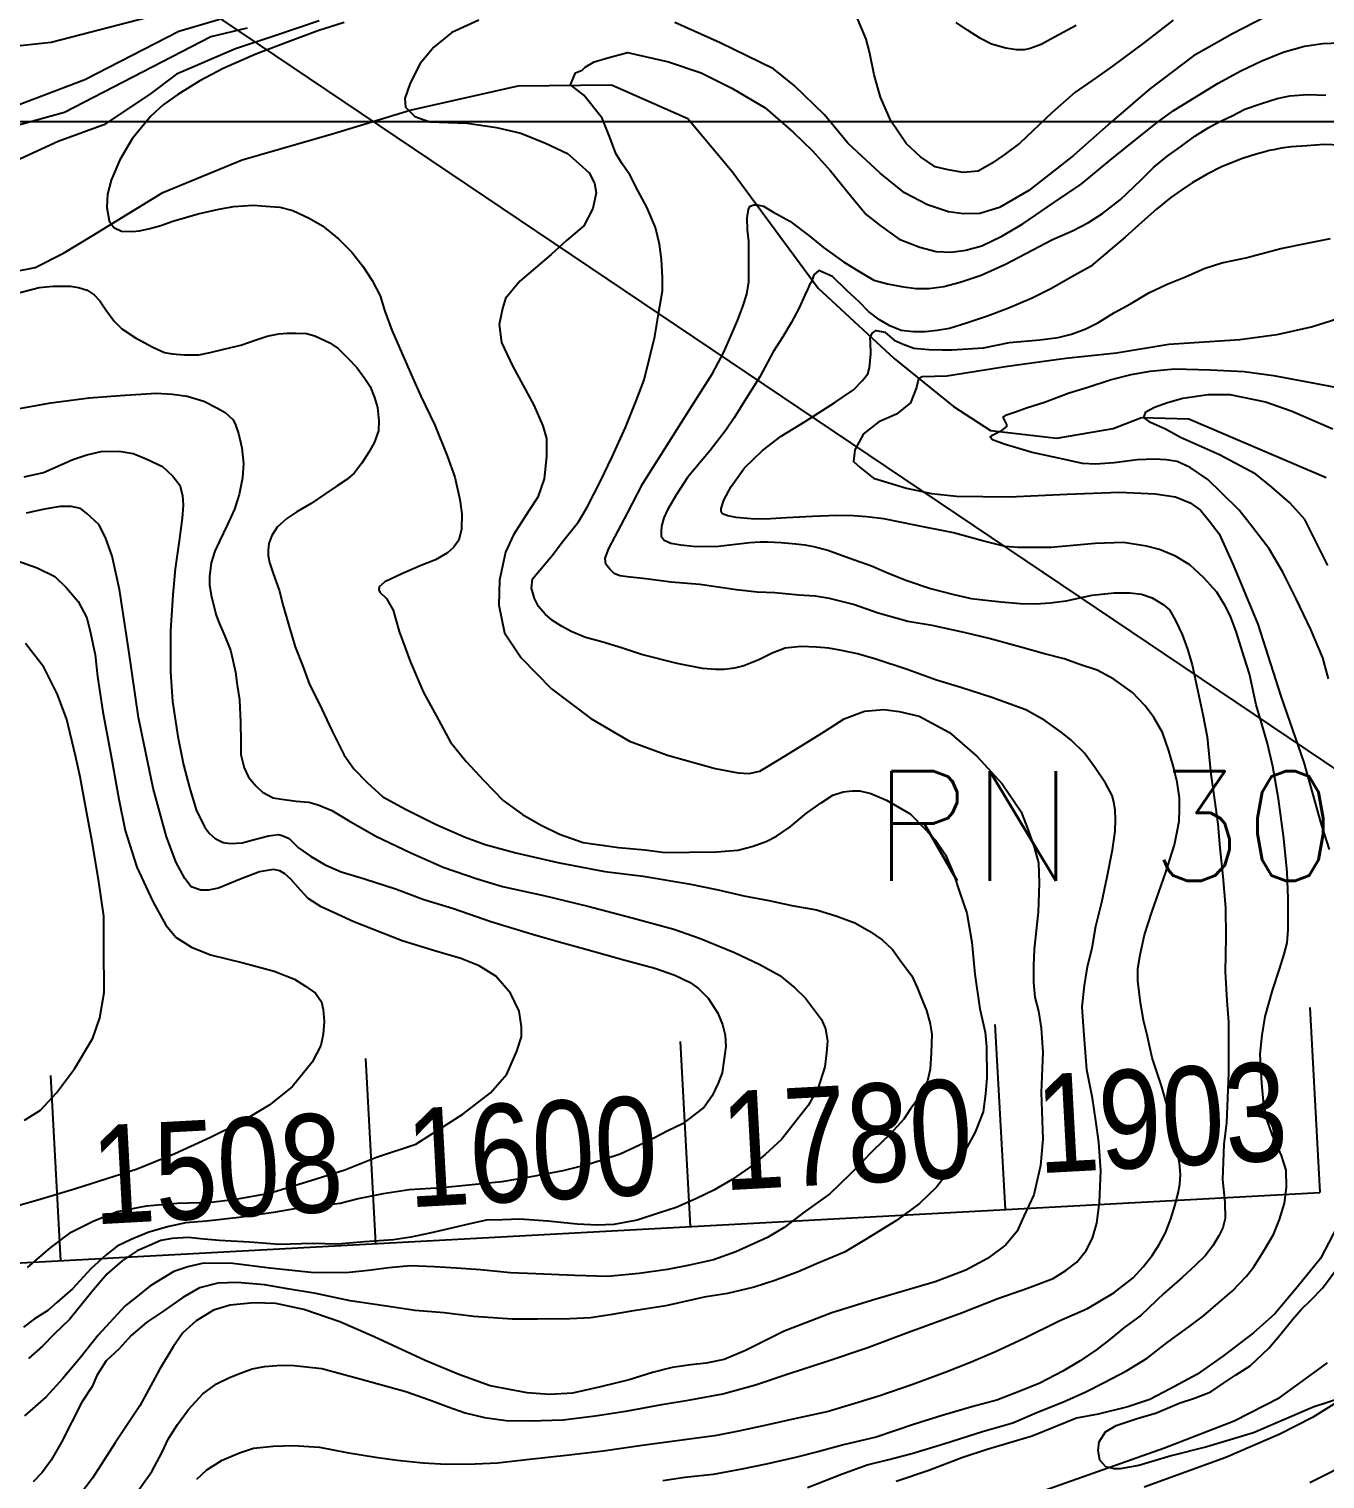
# Model space of a CAD drawing. Header units: millimetres. Extents: x 548366 to 1117317, y 7446967 to 14899125.
# Drawn here: x 552750 to 553223, y 7455919 to 7456449 of the extents above; entities that cross this region are included whole.
import ezdxf
from ezdxf.enums import TextEntityAlignment as Align

# ---------------------------------------------------------------- set-up
doc = ezdxf.new("R2010")
doc.units = ezdxf.units.MM
doc.header["$MEASUREMENT"] = 0
for name, color, linetype in [('AUTO_ESTRADA', 224, 'Continuous'), ('CURVA_INTERMEDIÁRIA', 32, 'Continuous'), ('CURVA_MESTRA', 36, 'Continuous'), ('MALHA_TM', 8, 'Continuous'), ('PONTO_REFERÊNCIA', 8, 'Continuous'), ('RADIAIS', 222, 'Continuous'), ('RIO_PERMANENTE', 4, 'Continuous')]:
    doc.layers.add(name, color=color, linetype=linetype)
doc.styles.add('ar_n', font='ARIALN.TTF', dxfattribs={"height": 30})
doc.styles.add('ROMANS', font='romans.shx')

msp = doc.modelspace()

# ---------------------------------------------------------------- linework, layer by layer
at = {"layer": 'AUTO_ESTRADA', "ltscale": 2.5}
for points in [[(552673.57, 7455721.57), (552678.36, 7455729.56), (552691.41, 7455746.73), (552705.79, 7455763.2), (552721.63, 7455776.28), (552744.56, 7455791.74), (552755.46, 7455797.58), (552769.32, 7455803.86), (552796.73, 7455813.6), (552822.12, 7455821.09), (552868.08, 7455836.07), (553076, 7455899.29), (553164.51, 7455930.46), (553189.95, 7455940.38), (553206.57, 7455948.96), (553224, 7455961.51)], [(553229.27, 7455948.34), (553218.46, 7455941.61), (553206.61, 7455935.48), (553186.84, 7455927), (553156.99, 7455916.15)]]:
    msp.add_lwpolyline(points, dxfattribs=at)
at = {"layer": 'CURVA_INTERMEDIÁRIA'}
for points, elevation in [([(552823.18, 7456453.32), (552804.48, 7456447.84), (552770.24, 7456430.22), (552733.51, 7456416.33)], 140), ([(553167.64, 7456452.02), (553156.8, 7456443.53), (553145.52, 7456435.14), (553139.6, 7456431.01), (553131.73, 7456425.56), (553123.35, 7456418.18), (553111.62, 7456407), (553105.92, 7456402.75), (553101.23, 7456399.62), (553096.42, 7456396.82), (553090.95, 7456396.38), (553085.47, 7456397.28), (553080.71, 7456398.45), (553075.35, 7456402.03), (553070.1, 7456406.96), (553064.51, 7456415.24), (553060.72, 7456423.86), (553058.48, 7456432.03), (553056.7, 7456440.42), (553055.47, 7456445.09), (553052.34, 7456452.58)], 110), ([(552829.51, 7456449.06), (552816.2, 7456445.84), (552762.73, 7456418.2), (552736.58, 7456411.05)], 130), ([(552855.77, 7456451.7), (552839.92, 7456446.37), (552825.15, 7456441.45), (552803.6, 7456432.23), (552793.75, 7456424.84), (552777.12, 7456413.77), (552760.5, 7456407.62), (552738.95, 7456397.77)], 120), ([(552864.83, 7456451.13), (552855.22, 7456448.12), (552845.16, 7456444.33), (552832.65, 7456439.53), (552820.69, 7456434.28), (552812.19, 7456429.81), (552804.15, 7456424.89), (552798.76, 7456421), (552794.29, 7456416.97), (552787.47, 7456408.69), (552783, 7456400.96), (552779.77, 7456393.55), (552778.52, 7456388.42), (552778.18, 7456383.6), (552779.07, 7456378.67), (552780.75, 7456376.2), (552783.54, 7456374.96), (552787.57, 7456374.74), (552790.14, 7456375.07), (552793.96, 7456375.84), (552797.98, 7456376.96), (552802.34, 7456378.52), (552811.62, 7456381.2), (552819.11, 7456382.99), (552824.58, 7456383.88), (552831.6, 7456384.46), (552836.26, 7456384.1), (552841.36, 7456383.66), (552846.11, 7456382.4), (552852.11, 7456379.65), (552856.92, 7456376.85), (552862.95, 7456372.03), (552867.68, 7456367.2), (552871.71, 7456362.1), (552875.12, 7456356.91), (552877.98, 7456351.28), (552879.77, 7456345.64), (552882.27, 7456338.75), (552889.79, 7456321.51), (552892.92, 7456314.67), (552897.94, 7456304.04), (552902.52, 7456292.84), (552905.31, 7456285), (552907.09, 7456276.94), (552907.83, 7456271.7), (552907.72, 7456266.1), (552906.71, 7456262.07), (552904.8, 7456259.39), (552902.68, 7456257.48), (552898.21, 7456254.91), (552892.62, 7456252.67), (552885.91, 7456249.76), (552879.75, 7456246.84), (552877.63, 7456245.05), (552877.52, 7456243.93), (552877.96, 7456243.04), (552880.31, 7456240.8), (552882.76, 7456236.54), (552885.02, 7456228.74), (552889.15, 7456217.43), (552893.83, 7456206.46), (552898.52, 7456197.96), (552903.7, 7456188.25), (552909.39, 7456181.2), (552915.87, 7456174.27), (552922.91, 7456166.99), (552930.06, 7456161.85), (552936.54, 7456158.05), (552943.58, 7456154.69), (552952.19, 7456151.56), (552965.05, 7456149.78), (552974.66, 7456148.89), (552982.07, 7456147.98), (552990.91, 7456148.1), (553000.86, 7456148.21), (553008.68, 7456148.88), (553014.28, 7456150.23), (553019.2, 7456152.13), (553022.72, 7456153.95), (553027.76, 7456157.31), (553033.68, 7456162.35), (553039.05, 7456166.15), (553043.3, 7456168.95), (553047.1, 7456170.18), (553050.34, 7456170.52), (553053.14, 7456170.52), (553057.16, 7456169.51), (553062.97, 7456167.05), (553071.63, 7456162.06), (553076.99, 7456156.58), (553080.9, 7456152.33), (553084.48, 7456147.07), (553087.38, 7456140.25), (553089.73, 7456133.21), (553092.3, 7456125.83), (553094.09, 7456115.22), (553095.21, 7456103.48), (553096.99, 7456090.85), (553099, 7456082.35), (553099.45, 7456076.98), (553099.55, 7456065.71), (553099.1, 7456059.79), (553098.2, 7456053.3), (553095.3, 7456045.81), (553091.72, 7456039.11), (553087.47, 7456033.86), (553081.16, 7456025.75), (553075.01, 7456019.72), (553066.62, 7456013.58), (553054.88, 7456006.41), (553047.62, 7456001.93), (553037.33, 7455997.78), (553030.63, 7455994.86), (553022.13, 7455991.61), (553014.67, 7455989.21), (553004.9, 7455986.95), (552996.31, 7455985.61), (552982.36, 7455982.36), (552969.76, 7455980.38), (552961.97, 7455979.04), (552954.89, 7455978.05), (552947.26, 7455977.64), (552935.45, 7455977.51), (552926.28, 7455977.5), (552912.2, 7455978.5), (552901.37, 7455979.87), (552890.85, 7455980.72), (552879.44, 7455982.37), (552867.08, 7455984.16), (552854.55, 7455986.94), (552844.15, 7455988.6), (552835.76, 7455990.04), (552825.82, 7455990.85), (552818.75, 7455990.67), (552812.11, 7455988.91), (552806.03, 7455985.39), (552798.66, 7455980.27), (552792.87, 7455976.36), (552787.14, 7455971.53), (552782.78, 7455966.71), (552778.03, 7455962.27), (552774.62, 7455956.96), (552772.81, 7455952.93), (552769.1, 7455947.21), (552761.66, 7455932.55), (552757.93, 7455925.97), (552754.64, 7455921.51), (552751.34, 7455918.11)], 110), ([(553132.21, 7456450.07), (553124.23, 7456445.73), (553119.37, 7456443.12), (553115.37, 7456441.65), (553113.31, 7456441.16), (553110.45, 7456441.16), (553106.46, 7456441.77), (553101.25, 7456443.25), (553097.25, 7456445.25), (553092.57, 7456448.3), (553088.4, 7456451.17)], 120), ([(552788.34, 7455912.94), (552794.68, 7455921.87), (552798.42, 7455928.91), (552800.58, 7455933.65), (552803.98, 7455939.02), (552808.1, 7455944.47), (552813.29, 7455950.2), (552818.3, 7455953.86), (552822.96, 7455956.19), (552826.99, 7455957.8), (552831.28, 7455959.41), (552835.85, 7455960.21), (552841.94, 7455960.75), (552846.67, 7455960.56), (552856.7, 7455959.49), (552871.11, 7455955.64), (552887.41, 7455951.08), (552896.07, 7455948.04), (552902.9, 7455945.53), (552909.07, 7455943.3), (552916.15, 7455941.6), (552924.1, 7455940.52), (552932.87, 7455940.43), (552944.87, 7455940.79), (552956.51, 7455942.22), (552968.5, 7455944.01), (552980.95, 7455946.33), (552991.2, 7455948.06), (553003.2, 7455950.21), (553015.15, 7455953.52), (553027.37, 7455957.72), (553040.93, 7455962.1), (553055.81, 7455967.04), (553071.03, 7455972.77), (553090.38, 7455979.87), (553103.55, 7455985.04), (553114.42, 7455988.78), (553123.74, 7455992.39), (553128.4, 7455995.29), (553132.46, 7455998.35), (553135.86, 7456002.63), (553138.16, 7456007.12), (553139.69, 7456012.6), (553140.68, 7456020.17), (553141.22, 7456031.68), (553140.46, 7456042.17), (553139.36, 7456049.96), (553138.15, 7456058.18), (553136.07, 7456068.6), (553134.97, 7456082.84), (553134.42, 7456091.62), (553135.19, 7456099.41), (553136.28, 7456106.21), (553138.04, 7456113.12), (553139.36, 7456121.02), (553141.57, 7456129.77), (553143.54, 7456139.1), (553145.41, 7456148.98), (553146.4, 7456155.78), (553146.62, 7456160.06), (553146.4, 7456163.46), (553145.96, 7456166.43), (553145.3, 7456168.84), (553142.87, 7456173.32), (553139.15, 7456178.91), (553135.2, 7456184.29), (553130.27, 7456189.12), (553126.76, 7456191.97), (553120.73, 7456196.14), (553113.82, 7456200.09), (553101.43, 7456204.59), (553090.03, 7456208.22), (553081.21, 7456210.91), (553070.46, 7456214.76), (553059.06, 7456218.6), (553052.37, 7456220.57), (553046.56, 7456221.78), (553041.85, 7456222.66), (553037.35, 7456222.99), (553031.69, 7456223.2), (553025.99, 7456222.54), (553021.16, 7456220.78), (553016.34, 7456218.36), (553010.85, 7456216.17), (553007.45, 7456215.29), (553003.61, 7456214.85), (553000.54, 7456214.85), (552995.72, 7456215.18), (552986.51, 7456217.04), (552973.46, 7456220.23), (552966.55, 7456222.64), (552959.02, 7456224.87), (552952.99, 7456226.52), (552947.73, 7456228.72), (552944.22, 7456230.69), (552940.93, 7456232.67), (552938.3, 7456234.98), (552935.89, 7456237.83), (552934.36, 7456240.8), (552933.26, 7456244.53), (552933.7, 7456247.93), (552936.34, 7456251.12), (552940.84, 7456256.39), (552945.01, 7456261.88), (552950.52, 7456268.78), (552953.59, 7456274.16), (552958.53, 7456283.6), (552962.81, 7456292.5), (552967.64, 7456303.15), (552971.49, 7456312.98), (552974.45, 7456320.55), (552976.54, 7456329.01), (552978.29, 7456336.48), (552979.62, 7456344.7), (552981.16, 7456353.16), (552981.16, 7456357.99), (552980.83, 7456364.58), (552980.07, 7456370.18), (552978.53, 7456376.22), (552975.47, 7456383.69), (552972.29, 7456389.51), (552969.2, 7456395.53), (552966.46, 7456399.49), (552964.05, 7456403.33), (552961.97, 7456408.94), (552959.05, 7456416.14), (552952.35, 7456424.62), (552947.54, 7456428.31), (552949.39, 7456432.74), (552951.79, 7456433.66), (552952.9, 7456434.77), (552956.23, 7456436.8), (552961.22, 7456438.27), (552968.34, 7456440.17), (552983.32, 7456436.72), (552995.31, 7456432.69), (553006.49, 7456427.19), (553018.6, 7456420), (553028.89, 7456411.04), (553035.92, 7456404.29), (553042.5, 7456396.93), (553050.3, 7456387.3), (553055.56, 7456381.04), (553060.61, 7456376.97), (553067.62, 7456372.03), (553075.07, 7456369.06), (553081.1, 7456367.52), (553086.58, 7456367.3), (553091.96, 7456367.96), (553097.73, 7456369.5), (553105.08, 7456373.12), (553112.75, 7456377.62), (553123.93, 7456385.3), (553134.02, 7456392.1), (553144.62, 7456400.87), (553154.57, 7456408.94), (553161.81, 7456414.65), (553167.62, 7456418.82), (553176.49, 7456424.3), (553184.06, 7456428.91), (553192.28, 7456433.51), (553200.06, 7456437.13), (553207.81, 7456440.35), (553215.59, 7456442.54), (553222.28, 7456443.42), (553228.41, 7456443.74)], 90), ([(552811.05, 7455919.08), (552814.72, 7455922.48), (552820.28, 7455926.05), (552826.72, 7455928.74), (552831.73, 7455930.35), (552838.99, 7455931.15), (552846.24, 7455931.33), (552855.89, 7455930.71), (552865.92, 7455928.83), (552876.31, 7455927.13), (552884.19, 7455926.06), (552893.68, 7455924.99), (552902.18, 7455924.54), (552912.75, 7455924.72), (552920.89, 7455925.05), (552931.44, 7455926.26), (552947.11, 7455927.96), (552959.46, 7455929.48), (552973.7, 7455931.45), (552989.19, 7455933.6), (553000.94, 7455935.12), (553009.02, 7455936.73), (553018.68, 7455938.78), (553028.42, 7455940.96), (553041.32, 7455943.8), (553051.43, 7455946.86), (553060.11, 7455949.46), (553072.16, 7455953.61), (553084.38, 7455958.19), (553093.61, 7455961.87), (553102.75, 7455965.71), (553113.18, 7455970.61), (553126.05, 7455976.91), (553136.36, 7455981.38), (553145.93, 7455987.1), (553153.04, 7455992.62), (553156.62, 7455996.62), (553159.91, 7456000.76), (553162.46, 7456004.8), (553164.8, 7456009.05), (553166.81, 7456014.15), (553168.19, 7456018.93), (553169.47, 7456023.57), (553170.11, 7456026.87), (553170.32, 7456030.38), (553169.89, 7456034.63), (553168.72, 7456040.47), (553167.34, 7456048.66), (553163.3, 7456062.69), (553160, 7456073), (553158.27, 7456080.73), (553156.78, 7456086.69), (553155.72, 7456093.07), (553154.77, 7456101.15), (553154.77, 7456105.61), (553155.62, 7456110.61), (553157.1, 7456117.84), (553159.78, 7456126.22), (553164.99, 7456140.79), (553168.07, 7456150.79), (553169.13, 7456155.68), (553169.77, 7456159.41), (553169.98, 7456163.66), (553169.98, 7456167.91), (553169.14, 7456173.63), (553167.75, 7456179.27), (553166.06, 7456185.12), (553163.72, 7456191.82), (553160.53, 7456197.24), (553157.34, 7456201.5), (553152.78, 7456206.39), (553145.98, 7456211.28), (553139.87, 7456214.52), (553133.49, 7456216.65), (553127.86, 7456218.67), (553120.64, 7456220.58), (553112.03, 7456222.92), (553100.45, 7456226.12), (553091.31, 7456228.35), (553079.67, 7456230.83), (553070.74, 7456232.32), (553059.9, 7456235.4), (553050.87, 7456238.49), (553042.16, 7456240.72), (553036.9, 7456241.6), (553030.95, 7456242.02), (553022.13, 7456242.87), (553015.75, 7456243.09), (553008.1, 7456243.94), (552994.71, 7456245.85), (552984.3, 7456246.7), (552975, 7456247.91), (552968.3, 7456248.66), (552965.54, 7456248.97), (552963.52, 7456249.83), (552961.93, 7456251.42), (552960.44, 7456253.23), (552960.23, 7456255.47), (552961.51, 7456258.98), (552968.32, 7456271.86), (552973.95, 7456282.71), (552983.55, 7456298.01), (552990.88, 7456309.5), (552999.39, 7456322.91), (553003.48, 7456330.76), (553006.14, 7456336.62), (553008.69, 7456342.47), (553010.49, 7456347.36), (553011.88, 7456351.94), (553012.62, 7456356.41), (553012.62, 7456362.15), (553012.63, 7456371.31), (553012.2, 7456375.35), (553012.1, 7456379.69), (553012.53, 7456382.89), (553013.17, 7456384.06), (553014.44, 7456384.48), (553015.72, 7456384.48), (553018.05, 7456384.05), (553021.45, 7456382.03), (553027.61, 7456378.51), (553034.63, 7456373.3), (553039.87, 7456368.99), (553047.2, 7456363.66), (553052.62, 7456360.47), (553058.36, 7456357.06), (553063.35, 7456355.68), (553068.45, 7456354.72), (553073.65, 7456353.97), (553078.43, 7456353.97), (553083.85, 7456354.71), (553089.8, 7456356.31), (553097.56, 7456358.86), (553106.38, 7456362.9), (553116.37, 7456368.1), (553123.35, 7456371.75), (553131.1, 7456375.15), (553136.74, 7456378.02), (553141.84, 7456381.42), (553148.21, 7456386.31), (553155.86, 7456393.54), (553160.43, 7456398.11), (553165.32, 7456402.15), (553170.77, 7456406.14), (553175.55, 7456409.65), (553180.44, 7456412.62), (553184.16, 7456414.75), (553189.15, 7456416.98), (553193.83, 7456419.42), (553199.56, 7456421.44), (553205.62, 7456423.35), (553210.18, 7456424.31), (553216.66, 7456424.84), (553223.33, 7456424.63)], 80), ([(553231.49, 7456406.24), (553222.73, 7456406.55), (553216.43, 7456406.09), (553210.82, 7456405.68), (553207.05, 7456405.18), (553204.4, 7456404.67), (553202.67, 7456404.36), (553201.55, 7456403.95), (553197.98, 7456403.04), (553192.99, 7456401.41), (553185.24, 7456398.35), (553180.05, 7456395.7), (553174.54, 7456392.53), (553170.77, 7456389.99), (553166.8, 7456387.23), (553161.5, 7456382.95), (553156.2, 7456378.15), (553150.08, 7456372.75), (553144.61, 7456368.08), (553137.48, 7456361.96), (553130.65, 7456358.29), (553123.21, 7456354.01), (553116.07, 7456350.44), (553107.21, 7456346.66), (553099.87, 7456343.81), (553092.12, 7456341.26), (553085.93, 7456339.31), (553081.44, 7456338.6), (553077.16, 7456338.09), (553072.78, 7456338.19), (553068.29, 7456338.6), (553064.21, 7456340.3), (553060.39, 7456342.52), (553056.31, 7456345.6), (553053.1, 7456348.93), (553048.31, 7456353.32), (553043.27, 7456358.36), (553038.17, 7456360.51), (553036.44, 7456358.91), (553035.37, 7456356.17), (553034.76, 7456355.36), (553034.15, 7456353.83), (553033.13, 7456351.58), (553030.99, 7456346.89), (553028.13, 7456341.48), (553025.07, 7456336.37), (553021.5, 7456330.86), (553016.69, 7456321.7), (553011.69, 7456313.74), (553007.3, 7456306.7), (553004.24, 7456302.21), (552998.53, 7456294.75), (552990.25, 7456284.88), (552986.27, 7456278.76), (552983.01, 7456273.14), (552981.68, 7456270.18), (552980.76, 7456267.12), (552980.66, 7456265.08), (552980.66, 7456263.54), (552981.78, 7456262.01), (552984.22, 7456260.99), (552987.79, 7456260.38), (552992.38, 7456259.87), (552997.07, 7456259.77), (553001.55, 7456259.87), (553007.77, 7456260.58), (553012.97, 7456261.19), (553016.75, 7456261.5), (553019.5, 7456261.5), (553024.49, 7456261.19), (553029.79, 7456260.68), (553033.06, 7456260.37), (553036.32, 7456259.76), (553041.52, 7456258.43), (553049.15, 7456255.56), (553057.41, 7456252.7), (553063.93, 7456249.85), (553070.35, 7456247.29), (553079.01, 7456244.44), (553087.47, 7456242.19), (553093.85, 7456240.74), (553099.15, 7456240.13), (553104.86, 7456239.51), (553111.69, 7456238.9), (553117.5, 7456238.8), (553122.7, 7456239.21), (553128.51, 7456239.92), (553138.09, 7456241.96), (553146.04, 7456242.78), (553151.85, 7456242.78), (553156.03, 7456242.37), (553159.91, 7456240.94), (553163.98, 7456238.59), (553166.33, 7456236.55), (553168.41, 7456232.93), (553170.96, 7456227.63), (553172.89, 7456222.22), (553174.52, 7456216.5), (553176.25, 7456208.65), (553178.5, 7456198.38), (553180.03, 7456190.21), (553181.35, 7456176.54), (553182.67, 7456167.16), (553183.91, 7456158.3), (553184.72, 7456149.63), (553185.74, 7456139.22), (553186.76, 7456127.7), (553186.86, 7456117.09), (553186.66, 7456104.34), (553187.27, 7456093.93), (553187.88, 7456085.98), (553187.88, 7456077.31), (553187.88, 7456067.31), (553187.47, 7456058.25), (553187.06, 7456049.28), (553186.15, 7456041.43), (553185.84, 7456034.9), (553185.64, 7456028.58), (553186.45, 7456020.25), (553186.55, 7456014.24), (553185.74, 7456010.87), (553184.31, 7456007.92), (553182.07, 7456004.25), (553179.32, 7456000.68), (553175.75, 7455997.22), (553170.86, 7455992.73), (553164.24, 7455986.93), (553155.88, 7455978.99), (553149.63, 7455974.32), (553144.63, 7455970.24), (553139.73, 7455966.46), (553133.61, 7455962.27), (553127.38, 7455958.48), (553118.91, 7455954.19), (553111.97, 7455951.32), (553103.2, 7455947.95), (553094.13, 7455945.44), (553083.22, 7455942.27), (553072.74, 7455938.99), (553059.13, 7455934.43), (553047.22, 7455931.57), (553037.91, 7455929.06), (553029.7, 7455926.98), (553018.96, 7455924.57), (553010.09, 7455922.69), (552999.62, 7455920.81), (552989.28, 7455919.7), (552981.31, 7455918.44)], 70), ([(553098.3, 7456332.33), (553107.9, 7456334.21), (553118.88, 7456335.21), (553125.64, 7456336.09), (553130.52, 7456337.31), (553135.73, 7456339.2), (553140.05, 7456341.42), (553146.15, 7456345.19), (553152.03, 7456348.41), (553158.79, 7456352.4), (553165.42, 7456355.56), (553172.07, 7456358.22), (553178.94, 7456361.22), (553185.37, 7456363.32), (553194.13, 7456365.21), (553206.88, 7456368.53), (553216.52, 7456370.53), (553225.03, 7456372.21)], 60), ([(552745.65, 7456352.21), (552753.47, 7456354.36), (552758.66, 7456354.85), (552764.92, 7456354.84), (552767.85, 7456354.35), (552771.08, 7456353.36), (552773.62, 7456351.7), (552775.67, 7456349.44), (552777.82, 7456346.2), (552780.85, 7456341.98), (552783.65, 7456339.19), (552788.63, 7456335.95), (552794.99, 7456332.52), (552799.29, 7456330.65), (552802.12, 7456330.16), (552806.62, 7456329.77), (552809.75, 7456329.76), (552811.8, 7456329.76), (552816.01, 7456330.64), (552821, 7456331.82), (552827.16, 7456333.28), (552832.74, 7456335.24), (552836.8, 7456336.62), (552841, 7456337.4), (552844.04, 7456337.69), (552847.26, 7456337.69), (552851.17, 7456337.49), (552854.21, 7456336.7), (552859.68, 7456334.15), (552862.71, 7456332), (552866.13, 7456328.66), (552869.55, 7456325.13), (552872.38, 7456321.12), (552874.44, 7456318.18), (552875.99, 7456314.18), (552877.06, 7456310.46), (552877.55, 7456305.65), (552877.45, 7456301.93), (552875.88, 7456297.62), (552873.92, 7456294.19), (552871.38, 7456290.17), (552868.54, 7456286.55), (552865.8, 7456284.2), (552862.28, 7456281.85), (552857.78, 7456278.81), (552852.79, 7456275.48), (552847.6, 7456272.34), (552843.95, 7456270.01), (552840.43, 7456266.77), (552838.47, 7456263.74), (552837.39, 7456260.89), (552837.19, 7456258.35), (552837.19, 7456256.39), (552837.58, 7456253.84), (552838.95, 7456249.82), (552841.09, 7456243.84), (552842.55, 7456238.06), (552844.62, 7456230.84), (552847.05, 7456223.1), (552849.78, 7456216.04), (552852.22, 7456209.38), (552855.73, 7456202.33), (552860.44, 7456192.47), (552864.92, 7456183.56), (552868.44, 7456178.57), (552873.23, 7456173.57), (552878.99, 7456168.29), (552887.3, 7456163.79), (552898.45, 7456158.21), (552909.09, 7456153.56), (552916.43, 7456150.83), (552927.58, 7456147.8), (552942.94, 7456144.28), (552960.06, 7456141.06), (552974.05, 7456139.3), (552990.76, 7456136.54), (553001.42, 7456134.29), (553010.81, 7456132.14), (553019.91, 7456130.38), (553028.32, 7456128.62), (553037.32, 7456127.06), (553044.8, 7456124.76), (553051.35, 7456122.31), (553056.73, 7456119.18), (553061.33, 7456116.05), (553065.14, 7456112.53), (553068.47, 7456107.93), (553072.18, 7456102.94), (553074.14, 7456098.64), (553076.09, 7456093.75), (553077.56, 7456090.23), (553078.83, 7456085.33), (553079.51, 7456081.53), (553079.22, 7456074.78), (553078.92, 7456068.81), (553077.95, 7456064.51), (553075.01, 7456058.74), (553071.68, 7456054.34), (553069.23, 7456050.52), (553064.24, 7456045.14), (553058.04, 7456039.11), (553049.52, 7456030.41), (553042.28, 7456023.28), (553032.89, 7456016.61), (553025.56, 7456011.02), (553019.53, 7456007.36), (553007.95, 7456002.15), (552999.71, 7455999.2), (552991.02, 7455997.23), (552982.96, 7455995.68), (552972.62, 7455994.21), (552961.05, 7455993.12), (552949.12, 7455993.41), (552934.93, 7455994.03), (552925.62, 7455994.48), (552914.71, 7455995.52), (552905.94, 7455996.15), (552897.88, 7455996.6), (552889.11, 7455996.95), (552881.23, 7455996.24), (552873.8, 7455995.34), (552866.68, 7455994.52), (552858.57, 7455994.41), (552852.82, 7455994.6), (552837.73, 7455996.13), (552824.2, 7455997.85), (552813.47, 7455997.92), (552807.74, 7455996.66), (552802.63, 7455994.87), (552798.69, 7455992.46), (552793.86, 7455989.51), (552788.76, 7455985.39), (552784.94, 7455982.34), (552775.05, 7455971.72), (552768.56, 7455963.54), (552762.19, 7455955.89), (552756.05, 7455949.12), (552748.15, 7455942.22)], 120), ([(553034.06, 7455916.04), (553046.53, 7455920.9), (553055.82, 7455924.27), (553063.25, 7455926.15), (553072.2, 7455928.48), (553084.26, 7455932.14), (553098.02, 7455936.48), (553109.01, 7455939.71), (553118.63, 7455943.76), (553127.62, 7455947.33), (553135.72, 7455951), (553142.38, 7455954.34), (553150.6, 7455958.68), (553158.15, 7455963.24), (553165.36, 7455968.89), (553173.78, 7455975.09), (553178.72, 7455978.73), (553184.04, 7455983.38), (553189.14, 7455987.7), (553194.46, 7455993.25), (553197.12, 7455996.68), (553200.67, 7456002.45), (553204.32, 7456008.43), (553206.43, 7456013.87), (553208.31, 7456019.86), (553208.97, 7456025.62), (553208.88, 7456031.93), (553207.22, 7456037.26), (553203.78, 7456044.91), (553201.78, 7456050.57), (553200.67, 7456055.67), (553200, 7456063.66), (553199.45, 7456074.31), (553200.11, 7456081.3), (553201.22, 7456088.05), (553203.88, 7456097.59), (553206.43, 7456105.36), (553208.2, 7456110.79), (553209.2, 7456115.01), (553209.64, 7456119.67), (553209.64, 7456131.21), (553209.31, 7456140.75), (553208.09, 7456153.07), (553206.09, 7456167.61), (553203.99, 7456179.37), (553202.1, 7456187.8), (553199.88, 7456195.33), (553197.99, 7456201.88), (553195.45, 7456213.2), (553193.56, 7456219.3), (553190.57, 7456228.74), (553188.46, 7456234.51), (553186.65, 7456238.02), (553183.54, 7456243.02), (553178.78, 7456248.24), (553173.68, 7456253.01), (553168.47, 7456256.23), (553162.59, 7456258.67), (553157.93, 7456259.89), (553149.51, 7456261.23), (553139.09, 7456260.78), (553123.12, 7456259.34), (553116.28, 7456259.35), (553110.96, 7456259.35), (553106.3, 7456259.79), (553098.54, 7456261.68), (553087.45, 7456264.68), (553073.26, 7456267.57), (553061.95, 7456269.79), (553055.67, 7456270.59), (553050.9, 7456270.93), (553044.8, 7456271.04), (553035.93, 7456270.71), (553026.39, 7456270.26), (553018.68, 7456269.72), (553013.53, 7456269.82), (553007.99, 7456270.38), (553004.99, 7456270.93), (553003, 7456271.71), (553002.55, 7456272.6), (553002.55, 7456273.6), (553003.55, 7456276.6), (553006.22, 7456281.59), (553011.07, 7456288.51), (553017.64, 7456294.81), (553024.43, 7456300), (553033.19, 7456305.44), (553044.06, 7456312.32), (553050.94, 7456316.98), (553054.15, 7456320.31), (553056.15, 7456322.86), (553056.71, 7456324.97), (553057.18, 7456330.07), (553057.05, 7456334.39), (553056.93, 7456335.99), (553057.67, 7456337.71), (553059.15, 7456338.58), (553062.36, 7456338.08), (553065.69, 7456335.12), (553069.02, 7456333.65), (553072.97, 7456332.17), (553078.4, 7456331.67), (553083.22, 7456331.55), (553086.8, 7456331.55), (553098.3, 7456332.33)], 60), ([(553224.39, 7456211.44), (553222.29, 7456219.04), (553217.85, 7456229.45), (553212.59, 7456240.68), (553207.69, 7456250.39), (553202.63, 7456258.88), (553196.55, 7456266.84), (553191.76, 7456273.04), (553185.11, 7456279.47), (553180.32, 7456284.15), (553173.83, 7456288.64), (553169.04, 7456290.75), (553165.07, 7456291.34), (553160.75, 7456291.69), (553154.44, 7456291.34), (553146.02, 7456290.29), (553139.25, 7456289.82), (553134.46, 7456290.05), (553127.45, 7456291.58), (553116.12, 7456294.03), (553105.92, 7456297.1), (553101.59, 7456298.74), (553100.78, 7456299.67), (553101.59, 7456300.37), (553103, 7456301.19), (553105.1, 7456302.13), (553106.85, 7456303.53), (553106.85, 7456304.35), (553106.15, 7456305.75), (553105.57, 7456306.92), (553106.74, 7456307.86), (553110.01, 7456308.91), (553114.1, 7456310.43), (553120.64, 7456312.42), (553129.64, 7456315.81), (553136.06, 7456317.8), (553144.59, 7456320.6), (553152.3, 7456322.59), (553159.28, 7456323.78), (553168.16, 7456324.6), (553181.24, 7456324.24), (553193.51, 7456323.66), (553204.25, 7456322.25), (553217.92, 7456319.67), (553231.35, 7456317.1)], 40), ([(552744.27, 7456309.72), (552757.74, 7456312.19), (552771.73, 7456314.05), (552783.08, 7456314.93), (552796.19, 7456315.71), (552802.15, 7456315.41), (552807.53, 7456314.62), (552813.69, 7456312.76), (552818.44, 7456310.38), (552821.37, 7456308.62), (552824.3, 7456305.97), (552825.18, 7456304.21), (552826.25, 7456300.97), (552827.52, 7456295.78), (552828.1, 7456290.09), (552827.71, 7456284.8), (552826.53, 7456278.72), (552824.85, 7456273.36), (552822.2, 7456267.58), (552819.36, 7456261.7), (552817.69, 7456258.07), (552816.32, 7456253.76), (552815.73, 7456248.76), (552815.72, 7456245.62), (552816.4, 7456241.41), (552818.15, 7456234.65), (552819.03, 7456232.4), (552821.27, 7456227.01), (552823.32, 7456221.82), (552824.2, 7456218.19), (552825.17, 7456213.78), (552825.85, 7456209.08), (552826.62, 7456203.79), (552827, 7456195.56), (552827.18, 7456188.4), (552827.17, 7456183.75), (552828.34, 7456178.86), (552829.99, 7456175.53), (552832.73, 7456172.2), (552835.07, 7456169.95), (552838.99, 7456167.99), (552841.33, 7456167.6), (552847.4, 7456166.72), (552852, 7456166.33), (552855.43, 7456165.36), (552860.42, 7456163.3), (552866.44, 7456159.62), (552876.51, 7456153.94), (552889.03, 7456147.98), (552901.06, 7456142.6), (552913.49, 7456138.4), (552922.76, 7456135.53), (552938.32, 7456132.11), (552953.87, 7456128.4), (552970.11, 7456124.1), (552985.28, 7456119.99), (552994.64, 7456116.62), (553007.45, 7456111.44), (553016.64, 7456107.04), (553023.98, 7456103.03), (553029.46, 7456098.53), (553033.37, 7456094.71), (553036.3, 7456090.9), (553039.14, 7456086.99), (553040.6, 7456083.56), (553041.38, 7456079.06), (553041.01, 7456074.78), (553040.42, 7456069.69), (553037.97, 7456062.07), (553034.34, 7456055.61), (553029.44, 7456049.35), (553024.55, 7456043.2), (553018.67, 7456037.63), (553012.87, 7456032.86), (553006.61, 7456028.55), (552999.87, 7456024.63), (552993.32, 7456021.49), (552986.09, 7456018.36), (552980.02, 7456016.3), (552971.85, 7456013.72), (552963.34, 7456012.15), (552957.22, 7456011.83), (552949.95, 7456012.24), (552939.31, 7456013.26), (552929.02, 7456014.07), (552922.76, 7456013.78), (552916.86, 7456013.63), (552910.77, 7456012.38), (552904.06, 7456010.77), (552896.18, 7456008.89), (552889.29, 7456007.46), (552882.93, 7456006.48), (552872.28, 7456005.76), (552862.55, 7456004.92), (552853.16, 7456005.11), (552841.33, 7456004.8), (552830.3, 7456005.67), (552819.19, 7456006.3), (552812.38, 7456006.89), (552807.99, 7456007.33), (552802.08, 7456006.98), (552797.98, 7456006.21), (552793.77, 7456004.42), (552789.29, 7456002.45), (552783.83, 7455998.78), (552778.37, 7455994.13), (552773.4, 7455988.18), (552770.22, 7455984.29), (552764.54, 7455977.43), (552759.1, 7455972.14), (552754.74, 7455967.68), (552749.64, 7455963.12)], 130), ([(553224.14, 7456252.84), (553220.09, 7456260.81), (553215.75, 7456269.54), (553210.26, 7456275.63), (553203.6, 7456281.36), (553197.76, 7456286.15), (553184.49, 7456293.2), (553170.35, 7456299.52), (553164.86, 7456302.56), (553159.37, 7456305.02), (553156.92, 7456306.9), (553157.62, 7456308.89), (553160.77, 7456310.64), (553165.56, 7456312.39), (553171.17, 7456313.91), (553180.4, 7456315.31), (553188.34, 7456315.31), (553201.31, 7456312.62), (553210.77, 7456309.23), (553225.91, 7456302.77)], 30), ([(552748.08, 7456285.18), (552755.12, 7456286.75), (552765.79, 7456291.55), (552770.96, 7456293.25), (552776.2, 7456294.48), (552782.73, 7456294.57), (552787.84, 7456293.68), (552792.58, 7456291.8), (552798.58, 7456288.94), (552802.34, 7456285.45), (552804.89, 7456282.17), (552805.86, 7456278.35), (552806.05, 7456274.85), (552805.75, 7456270.14), (552804.76, 7456262.69), (552803.19, 7456251.61), (552802.29, 7456242.1), (552801.51, 7456228.99), (552801.48, 7456213.9), (552802.14, 7456203.12), (552804.17, 7456190.3), (552806.2, 7456180.01), (552808.42, 7456171.69), (552810.85, 7456163.56), (552813.86, 7456157.29), (552815.65, 7456154.88), (552817.8, 7456153.12), (552820.73, 7456151.66), (552823.38, 7456151.27), (552827.59, 7456151.47), (552831.71, 7456152.55), (552837.2, 7456154.02), (552840.93, 7456154.51), (552842.3, 7456154.12), (552844.84, 7456153.05), (552848.16, 7456149.72), (552852.56, 7456146.59), (552857.94, 7456143.46), (552863.81, 7456140.92), (552872.33, 7456138.38), (552883.94, 7456134.53), (552894.03, 7456130.78), (552904.77, 7456127.47), (552918.39, 7456122.71), (552933.67, 7456118.12), (552942.53, 7456115.63), (552953.19, 7456112.7), (552966.99, 7456108.79), (552978.34, 7456105.76), (552985.58, 7456103.12), (552991.25, 7456100.48), (552994.28, 7456098.33), (552997.8, 7456094.81), (553001.32, 7456089.23), (553003, 7456085.15), (553004.07, 7456081.24), (553004.27, 7456077.13), (553003.58, 7456071.85), (553002.98, 7456067.45), (553001.51, 7456063.73), (552999.26, 7456059.04), (552996.32, 7456054.93), (552992.59, 7456052), (552988.48, 7456048.87), (552982.81, 7456046.13), (552976.11, 7456042.65), (552965.68, 7456037.74), (552954.53, 7456034.15), (552944.78, 7456031.73), (552933.23, 7456029.5), (552922.48, 7456027.71), (552909.23, 7456026.28), (552900.5, 7456025.44), (552888.66, 7456024.73), (552879.08, 7456023.29), (552870.04, 7456021.42), (552863.41, 7456019.72), (552857.06, 7456019.04), (552848.91, 7456018.15), (552839.06, 7456016.45), (552826.54, 7456014.71), (552814.63, 7456013.36), (552807.11, 7456012.65), (552800.84, 7456011.4), (552793.5, 7456009.25), (552787.05, 7456006.66), (552782.04, 7456004.15), (552778.01, 7456001.02), (552772.37, 7455995.92), (552765.69, 7455988.61), (552760.06, 7455983.72), (552756.66, 7455980.64), (552751.77, 7455977.67), (552747.73, 7455974.59)], 140), ([(552745.26, 7456254.59), (552752.72, 7456251.96), (552759.27, 7456248.81), (552763.46, 7456244.61), (552767.78, 7456239.62), (552770.91, 7456233.71), (552772.21, 7456228.2), (552773.9, 7456220.19), (552774.8, 7456212.31), (552776.72, 7456199.36), (552779.95, 7456182.42), (552782.64, 7456167.46), (552784.97, 7456155.95), (552789.2, 7456142.59), (552795.01, 7456130.03), (552799.81, 7456121.43), (552803.49, 7456116.98), (552809.12, 7456113.44), (552816.07, 7456110.56), (552827.98, 7456107.68), (552839.37, 7456104.67), (552846.71, 7456101.66), (552850.77, 7456099.17), (552854.45, 7456096.56), (552856.55, 7456093.41), (552857.21, 7456090.66), (552857.61, 7456086.2), (552857.23, 7456081.62), (552856.32, 7456077.42), (552853.19, 7456071.39), (552845.85, 7456062.38), (552837.48, 7456055.69), (552826.22, 7456048.86), (552816.05, 7456043.84), (552803.05, 7456037.96), (552789.28, 7456032.3), (552766.76, 7456025.12), (552753.06, 7456020.93), (552735.34, 7456016)], 160), ([(552748.15, 7456050.25), (552754, 7456053.86), (552759.88, 7456060.19), (552766.37, 7456068.92), (552773.14, 7456080.16), (552775.64, 7456087.55), (552777.25, 7456096.86), (552777.08, 7456113.26), (552777.16, 7456124.76), (552775.19, 7456138.05), (552772.91, 7456151.91), (552770.82, 7456162.98), (552768.52, 7456175.55), (552766.78, 7456183.24), (552763.56, 7456196.54), (552760.19, 7456205.71), (552755.2, 7456215.62), (552748.57, 7456224.35)], 170), ([(553235.59, 7455950.83), (553218.75, 7455945.38), (553196.98, 7455936.04), (553179.95, 7455930.92), (553166.91, 7455927.65), (553155.12, 7455924.07), (553148.25, 7455922.91), (553146.08, 7455922.91), (553142.99, 7455923.62), (553140.87, 7455925.98), (553140.22, 7455929.53), (553140.54, 7455932.76), (553142.89, 7455936.37), (553146.86, 7455938.62), (553154.46, 7455941.22), (553161.48, 7455943.34), (553169.79, 7455946.86), (553175.41, 7455948.62), (553181.38, 7455950.97), (553186.06, 7455954.13), (553190.38, 7455957.04), (553195.75, 7455960.43), (553202.52, 7455966.96), (553207.19, 7455972.45), (553211.21, 7455977.43), (553214.36, 7455981.05), (553217.86, 7455984.44), (553222.18, 7455988.88), (553228.49, 7455997.41)], 40), ([(553217.53, 7455917.87), (553234, 7455926.12)], 40)]:
    msp.add_lwpolyline(points, dxfattribs=dict(at, elevation=elevation))
at = {"layer": 'CURVA_MESTRA'}
for points, elevation in [([(552718.34, 7456439.72), (552757.84, 7456443.96), (552796.51, 7456453.89)], 150), ([(553201.37, 7456453.19), (553189.25, 7456446.98), (553175.06, 7456438.95), (553159, 7456426.75), (553145.95, 7456415.56), (553131.18, 7456402.5), (553114.86, 7456389.71), (553104.25, 7456383.54), (553097.08, 7456381.39), (553091.05, 7456381.25), (553085.6, 7456381.97), (553077.86, 7456384.55), (553069.55, 7456388.87), (553060.66, 7456396.05), (553048.76, 7456407.11), (553040.27, 7456417.39), (553029.16, 7456428.17), (553021.72, 7456434.17), (553002.21, 7456443.74), (552985.64, 7456451.18)], 100), ([(552914.05, 7456451.95), (552904.2, 7456447.48), (552897.61, 7456442.09), (552892.7, 7456436.1), (552888.97, 7456428.92), (552887.1, 7456423.32), (552887.25, 7456420.16), (552890.69, 7456416.85), (552896.14, 7456414.83), (552909.85, 7456414.36), (552920.46, 7456412.77), (552929.36, 7456410.75), (552938.39, 7456407.01), (552946.42, 7456403.27), (552950.58, 7456399.67), (552954.31, 7456396.22), (552956.31, 7456392.49), (552956.88, 7456388.9), (552955.74, 7456383.15), (552952.44, 7456376.83), (552946.12, 7456371.52), (552940.47, 7456366.39), (552929, 7456356.63), (552923.83, 7456350.31), (552922.68, 7456346.72), (552921.53, 7456340.83), (552922.39, 7456334.22), (552926.4, 7456325.74), (552934.18, 7456311.41), (552937.47, 7456303.79), (552938.76, 7456299.19), (552938.76, 7456292.59), (552937.89, 7456284.4), (552935.6, 7456277.79), (552932.29, 7456272.76), (552926.69, 7456264), (552923.8, 7456257.72), (552921.66, 7456247.47), (552921.34, 7456238.32), (552923.49, 7456228.26), (552929.51, 7456219.07), (552940.61, 7456207.79), (552954.94, 7456196.88), (552969.14, 7456188.69), (552982.91, 7456183.53), (553000.41, 7456178.65), (553008.73, 7456177.07), (553012.75, 7456176.78), (553016.62, 7456177.65), (553023.75, 7456181.99), (553032.22, 7456187.16), (553040.25, 7456192.19), (553047.43, 7456196.78), (553054.89, 7456199.65), (553061.92, 7456200.23), (553067.51, 7456199.51), (553074.82, 7456197.79), (553085.91, 7456191.82), (553096.09, 7456183.07), (553105.13, 7456173.02), (553112.15, 7456162.83), (553114.73, 7456156.08), (553116.88, 7456149.91), (553118.46, 7456144.17), (553118.74, 7456136.74), (553118.31, 7456126.12), (553116.88, 7456112.63), (553116.59, 7456106.74), (553116.59, 7456100.43), (553117.16, 7456095.12), (553118.45, 7456089.96), (553119.45, 7456083.79), (553120.03, 7456074.91), (553119.45, 7456060.28), (553120.03, 7456043.21), (553119.17, 7456033.6), (553116.7, 7456022.89), (553113.11, 7456015.15), (553110.67, 7456009.7), (553106.51, 7456004.69), (553099.77, 7455999.67), (553091.88, 7455995.37), (553080.68, 7455991.19), (553057.43, 7455984.28), (553042.92, 7455979.88), (553025.58, 7455973.11), (553011.44, 7455966.07), (553003.65, 7455962.82), (552997.11, 7455961.48), (552991.5, 7455960.89), (552984.61, 7455959.88), (552977.51, 7455958.08), (552969, 7455955.31), (552958.53, 7455952.8), (552948.21, 7455950.5), (552939.89, 7455950.06), (552931.71, 7455950.63), (552918.23, 7455953.2), (552906.75, 7455957.36), (552894.47, 7455962.45), (552875.82, 7455971.05), (552863.34, 7455976.5), (552850.15, 7455981.08), (552839.96, 7455983.22), (552831.93, 7455983.5), (552823.22, 7455982.62), (552817.14, 7455980.83), (552810.87, 7455976.9), (552805.93, 7455972.49), (552802.48, 7455967.46), (552797.45, 7455959.12), (552790.27, 7455945.9), (552781.22, 7455932.34), (552773.03, 7455919.49), (552760.7, 7455903.19)], 100), ([(553237.06, 7456345.78), (553218.49, 7456339.99), (553205.46, 7456337.1), (553191.95, 7456335.17), (553166, 7456333.46), (553146.95, 7456330.33), (553128.37, 7456328.4), (553107.14, 7456325.51), (553084.94, 7456321.89), (553076.02, 7456321.65), (553074.57, 7456320.92), (553073.84, 7456317.78), (553071.67, 7456312.23), (553066.6, 7456308.12), (553060.09, 7456305.22), (553054.54, 7456300.88), (553051.4, 7456295.08), (553050.91, 7456290.73), (553053.33, 7456288.55), (553058.15, 7456284.69), (553070.21, 7456281.06), (553079.38, 7456279.13), (553088.55, 7456278.16), (553107.73, 7456277.93), (553128.86, 7456278.82), (553147.98, 7456279.54), (553161.09, 7456279), (553168.48, 7456277.84), (553173.79, 7456275.67), (553177.65, 7456273.01), (553180.78, 7456269.15), (553184.4, 7456264.32), (553189.56, 7456253.08), (553198.49, 7456231.34), (553206.93, 7456205.02), (553215.37, 7456180.87), (553221.68, 7456158.22), (553224.57, 7456149.05)], 50), ([(552749.3, 7455996.35), (552757.81, 7456003.74), (552765.16, 7456009.29), (552773.26, 7456013.27), (552782.04, 7456016.83), (552792.67, 7456018.97), (552803.86, 7456019.83), (552816.33, 7456020.27), (552825.33, 7456021.3), (552837.65, 7456023.58), (552852.67, 7456028.13), (552865.14, 7456032.11), (552876.75, 7456036.66), (552891.06, 7456041.49), (552908.19, 7456052.42), (552918.33, 7456060.2), (552924.26, 7456067.01), (552927.93, 7456075.38), (552929.61, 7456080.62), (552929.62, 7456084.3), (552928.78, 7456089.97), (552925.67, 7456096.63), (552920.33, 7456102.82), (552914.2, 7456106.55), (552907.53, 7456109.24), (552897.46, 7456112.21), (552886.11, 7456115.75), (552868.42, 7456122.63), (552856.5, 7456128.15), (552851.68, 7456131.13), (552849, 7456134.25), (552845.32, 7456138.36), (552843.19, 7456140.2), (552841.35, 7456141.33), (552839.08, 7456141.76), (552833.96, 7456140.9), (552827.27, 7456138.34), (552819.02, 7456134.93), (552815.34, 7456134.22), (552812.52, 7456134.22), (552809.07, 7456135.44), (552806.74, 7456138.48), (552803.51, 7456144.29), (552800.06, 7456153.64), (552795.13, 7456171.47), (552789.81, 7456197.31), (552786.17, 7456222.42), (552782.81, 7456244.01), (552780.13, 7456256.22), (552777.73, 7456263.04), (552775.3, 7456267.83), (552770.76, 7456271.95), (552768.64, 7456273.66), (552765.24, 7456274.37), (552761.13, 7456274.37), (552755.45, 7456273.37), (552748.79, 7456271.95)], 150), ([(553229.14, 7456014.4), (553221.42, 7455999.68), (553212.98, 7455989.31), (553204.79, 7455979.42), (553196.97, 7455972.52), (553185.64, 7455963.85), (553176.24, 7455957.34), (553166.57, 7455952.02), (553159.08, 7455948.14), (553151.1, 7455945.47), (553140.23, 7455942.8), (553132.26, 7455941.35), (553116.08, 7455934.81), (553099.66, 7455929.96), (553090.48, 7455926.82), (553078.41, 7455922.22), (553066.41, 7455918.26)], 50)]:
    msp.add_lwpolyline(points, dxfattribs=dict(at, elevation=elevation))
at = {"layer": 'MALHA_TM'}
msp.add_lwpolyline([(549360, 7456415), (559365, 7456415)], dxfattribs=at)
at = {"layer": 'RADIAIS', "linetype": 'Continuous', "ltscale": 2.5}
for p, q in [((553217.51, 7456091.41), (553221.17, 7456023.77)), ((553102.55, 7456085.19), (553106.22, 7456017.55)), ((552987.6, 7456078.96), (552991.26, 7456011.32)), ((552872.64, 7456072.74), (552876.3, 7456005.1)), ((552757.68, 7456066.52), (552761.34, 7455998.87)), ((552757.68, 7456066.52), (552761.34, 7455998.87)), ((552531.43, 7455986.43), (553221.17, 7456023.77))]:
    msp.add_line(p, q, dxfattribs=at)
msp.add_lwpolyline([(550217.95, 7458204.63), (558509.48, 7452620.87)], dxfattribs=at)
for radius in [4998.2, 3998.56, 2998.91, 1999.28]:
    msp.add_circle((554363.71, 7455412.75), radius, dxfattribs=at)
msp.add_point((553119.99, 7456250.31), dxfattribs=at)
at = {"layer": 'RIO_PERMANENTE', "ltscale": 2.5}
msp.add_lwpolyline([(552744.64, 7456360.18), (552752.07, 7456361.59), (552762.34, 7456366.92), (552772.92, 7456373.17), (552798.71, 7456389.01), (552827.59, 7456400.98), (552861.04, 7456410.55), (552889.01, 7456419.05), (552928.4, 7456427.99), (552962.52, 7456428.37), (552990.43, 7456416.04), (553006.59, 7456396.68), (553037.97, 7456354.04), (553065.75, 7456328.36), (553087.35, 7456310.89), (553100.96, 7456302.11), (553125.12, 7456299.26), (553145.65, 7456302.86), (553156.1, 7456306.81), (553173.29, 7456306.41), (553223.44, 7456284.88)], dxfattribs=at)

# ---------------------------------------------------------------- texts
at = {"layer": 'PONTO_REFERÊNCIA', "style": 'ROMANS'}
msp.add_attdef('RN 3008-N', (553057.87, 7456137.65), '', height=40, dxfattribs=at)
at = {"layer": 'RADIAIS', "linetype": 'Continuous', "ltscale": 2.5, "style": 'ar_n'}
for s, p in [('1903', (553164.29, 7456033.25)), ('1780', (553049.33, 7456027.03)), ('1600', (552934.37, 7456020.8)), ('1508', (552819.42, 7456014.58))]:
    msp.add_text(s, height=36, rotation=3.0994, dxfattribs=at).set_placement(p, align=Align.CENTER)

doc.saveas('drawing.dxf')
